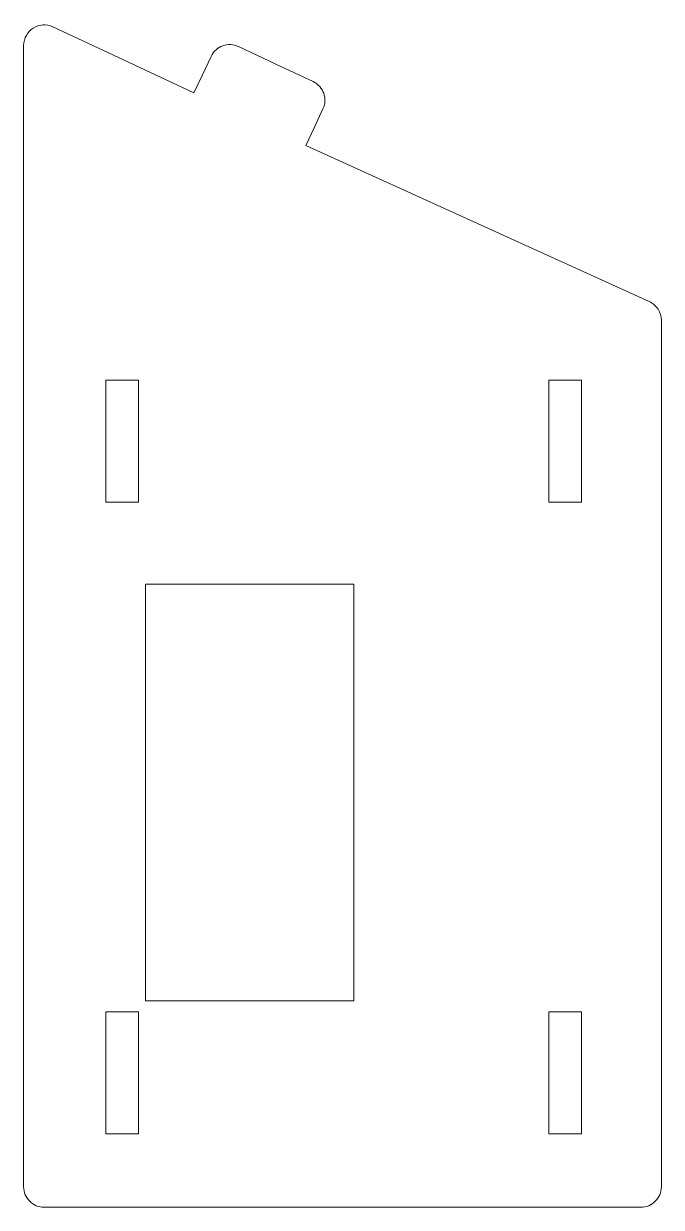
# Model space of a CAD drawing. Header units: inches. Extents: x 77 to 139, y -197 to -82.
import ezdxf

# ---------------------------------------------------------------- set-up
doc = ezdxf.new("R2010")
doc.units = ezdxf.units.IN
doc.header["$MEASUREMENT"] = 0
doc.layers.add('Layer 1', color=7, linetype='Continuous')

# ---------------------------------------------------------------- blocks, each defined once
blk = doc.blocks.new('block 2')
at = {"layer": 'Layer 1', "lineweight": 0}
for points in [[(84.76, -128.69), (84.76, -122.77), (84.76, -116.84), (86.35, -116.84), (87.94, -116.84), (87.94, -122.77), (87.94, -128.69), (86.35, -128.69), (84.76, -128.69)], [(127.8, -128.69), (127.8, -122.77), (127.8, -116.84), (129.39, -116.84), (130.97, -116.84), (130.97, -122.77), (130.97, -128.69), (129.39, -128.69), (127.8, -128.69)], [(108.87, -136.64), (108.87, -156.89), (108.87, -177.14), (98.74, -177.14), (88.62, -177.14), (88.62, -156.89), (88.62, -136.64), (98.74, -136.64), (108.87, -136.64)], [(84.76, -190.07), (84.76, -184.15), (84.76, -178.22), (86.35, -178.22), (87.94, -178.22), (87.94, -184.15), (87.94, -190.07), (86.35, -190.07), (84.76, -190.07)], [(127.8, -190.07), (127.8, -184.15), (127.8, -178.22), (129.39, -178.22), (130.97, -178.22), (130.97, -184.15), (130.97, -190.07), (129.39, -190.07), (127.8, -190.07)]]:
    blk.add_lwpolyline(points, dxfattribs=at)
blk.add_open_spline([(78.79, -197.2), (78.79, -197.2), (107.76, -197.2), (107.76, -197.2), (107.76, -197.2), (136.72, -197.2), (136.72, -197.2), (137.27, -197.2), (137.77, -196.98), (138.13, -196.62), (138.49, -196.26), (138.72, -195.76), (138.72, -195.2), (138.72, -195.2), (138.72, -153.11), (138.72, -153.11), (138.72, -153.11), (138.72, -111.01), (138.72, -111.01), (138.72, -110.62), (138.6, -110.24), (138.4, -109.93), (138.19, -109.61), (137.9, -109.35), (137.54, -109.19), (137.54, -109.19), (120.87, -101.61), (120.87, -101.61), (120.87, -101.61), (104.19, -94.03), (104.19, -94.03), (104.19, -94.03), (105.03, -92.25), (105.03, -92.25), (105.03, -92.25), (105.86, -90.47), (105.86, -90.47), (106.1, -89.97), (106.11, -89.43), (105.93, -88.95), (105.76, -88.46), (105.4, -88.05), (104.9, -87.81), (104.9, -87.81), (101.28, -86.11), (101.28, -86.11), (101.28, -86.11), (97.66, -84.41), (97.66, -84.41), (97.16, -84.17), (96.62, -84.16), (96.13, -84.34), (95.65, -84.51), (95.24, -84.87), (95, -85.37), (95, -85.37), (94.17, -87.15), (94.17, -87.15), (94.17, -87.15), (93.33, -88.92), (93.33, -88.92), (93.33, -88.92), (86.49, -85.71), (86.49, -85.71), (86.49, -85.71), (79.64, -82.5), (79.64, -82.5), (78.98, -82.19), (78.27, -82.27), (77.72, -82.62), (77.18, -82.97), (76.79, -83.57), (76.79, -84.31), (76.79, -84.31), (76.79, -139.75), (76.79, -139.75), (76.79, -139.75), (76.79, -195.2), (76.79, -195.2), (76.79, -195.76), (77.02, -196.26), (77.38, -196.62), (77.74, -196.98), (78.24, -197.2), (78.79, -197.2)], degree=3, knots=[0, 0, 0, 0, 1, 1, 1, 2, 2, 2, 3, 3, 3, 4, 4, 4, 5, 5, 5, 6, 6, 6, 7, 7, 7, 8, 8, 8, 9, 9, 9, 10, 10, 10, 11, 11, 11, 12, 12, 12, 13, 13, 13, 14, 14, 14, 15, 15, 15, 16, 16, 16, 17, 17, 17, 18, 18, 18, 19, 19, 19, 20, 20, 20, 21, 21, 21, 22, 22, 22, 23, 23, 23, 24, 24, 24, 25, 25, 25, 26, 26, 26, 27, 27, 27, 28, 28, 28, 28], dxfattribs=at)

msp = doc.modelspace()

# ---------------------------------------------------------------- block references
at = {"layer": 'Layer 1'}
msp.add_blockref('block 2', (0, 0), dxfattribs=at)

doc.saveas('drawing.dxf')
